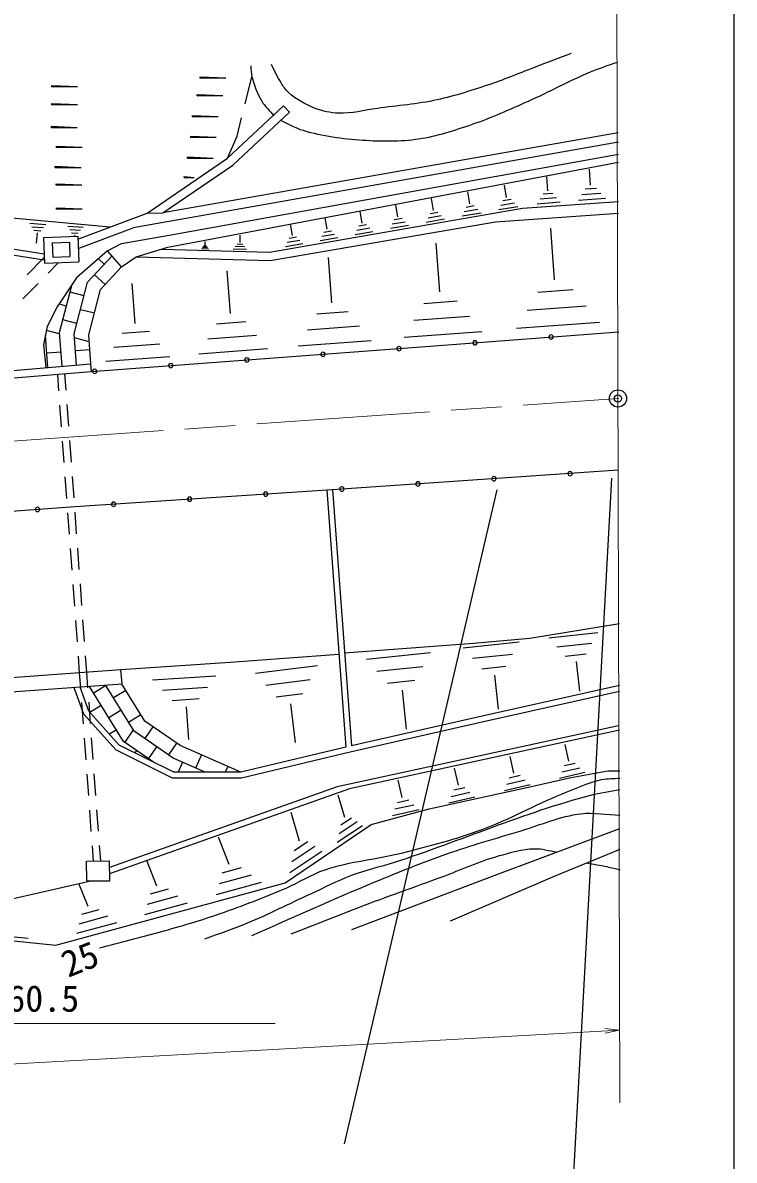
# Model space of a CAD drawing. Units: millimetres, scale not verified. Extents: x 40000 to 680000, y 20000 to 380000.
# Drawn here: x 529698 to 579000, y 239475 to 318297 of the extents above; entities that cross this region are included whole.
import ezdxf
from ezdxf.enums import TextEntityAlignment as Align

# ---------------------------------------------------------------- set-up
doc = ezdxf.new("R2010")
doc.units = ezdxf.units.MM
doc.header["$LTSCALE"] = 1000
doc.header["$PDMODE"] = 32
doc.header["$PDSIZE"] = 500
doc.linetypes.add('CHAIN', pattern=[18.5, 12, -1.5, 3.5, -1.5])
for name, color, linetype, lineweight in [('M-BGD', 7, 'Continuous', 25), ('M-BMK', 2, 'CHAIN', 13), ('M-BMK-SRVR', 3, 'Continuous', 25), ('M-STR-HTXT', 7, 'Continuous', 13), ('M-STR-STR1', 1, 'Continuous', 25), ('M-STR-STRC', 7, 'Continuous', 25), ('M-TTL-BAND', 7, 'Continuous', 25)]:
    doc.layers.add(name, color=color, linetype=linetype, lineweight=lineweight)
doc.layers.add('M-OTRS', color=6, linetype='Continuous')
doc.styles.add('ＭＳ ゴシック', font='')
doc.styles.get('ＭＳ ゴシック').set_extended_font_data('MS Gothic')

# ---------------------------------------------------------------- blocks, each defined once
blk = doc.blocks.new('open_arrow')
at = {"color": 0, "linetype": 'Continuous', "lineweight": -2}
blk.add_lwpolyline([(7.5, 1.25), (0, 0), (7.5, -1.25)], dxfattribs=at)

msp = doc.modelspace()

# ---------------------------------------------------------------- linework, layer by layer
at = {"layer": 'M-BGD'}
for p, q in [((541983, 314450), (541983, 314543)), ((541983, 314543), (543762, 314469)), ((545110, 312686), (545579, 314557)), ((531719, 313850), (531719, 313944)), ((531719, 313944), (533497, 313870)), ((531719, 313897), (533497, 313870)), ((531719, 313850), (533497, 313870)), ((541983, 314497), (543762, 314469)), ((541983, 314450), (543762, 314469)), ((541783, 313226), (541783, 313320)), ((541783, 313320), (543562, 313245)), ((541783, 313273), (543562, 313245)), ((541783, 313226), (543562, 313245)), ((531719, 312602), (531719, 312695)), ((531719, 312695), (533497, 312621)), ((531719, 312649), (533497, 312621)), ((531719, 312602), (533497, 312621)), ((543891, 308902), (547774, 312531)), ((547774, 312531), (548182, 312094)), ((541459, 311778), (541459, 311871)), ((541459, 311871), (543237, 311797)), ((541459, 311824), (543237, 311797)), ((541459, 311778), (543237, 311797)), ((544266, 308433), (548182, 312094)), ((544546, 310439), (544867, 311719)), ((531694, 311028), (531694, 311122)), ((531694, 311122), (533472, 311048)), ((531694, 311075), (533472, 311048)), ((531694, 311028), (533472, 311048)), ((570966, 310671), (539401, 305116)), ((570968, 310013), (537349, 304097)), ((541334, 310354), (541334, 310448)), ((541334, 310448), (543112, 310373)), ((541334, 310401), (543112, 310373)), ((541334, 310354), (543112, 310373)), ((543891, 308902), (544546, 310439)), ((532044, 309655), (532044, 309749)), ((532044, 309749), (533822, 309674)), ((532044, 309702), (533822, 309674)), ((532044, 309655), (533822, 309674)), ((539839, 303584), (570970, 309191)), ((541109, 308906), (541109, 308999)), ((541109, 308999), (542887, 308925)), ((531956, 308256), (531956, 308350)), ((531956, 308350), (533735, 308276)), ((531956, 308303), (533735, 308276)), ((531956, 308256), (533735, 308276)), ((538320, 305103), (543891, 308902)), ((539401, 305116), (544266, 308433)), ((539755, 302740), (570971, 308646)), ((541109, 308952), (542887, 308925)), ((541109, 308906), (542887, 308925)), ((540892, 307570), (540890, 307632)), ((540890, 307632), (541571, 307584)), ((540891, 307601), (541571, 307584)), ((540892, 307570), (541571, 307584)), ((566081, 306653), (566008, 307618)), ((569047, 307040), (568963, 308149)), ((532019, 307045), (532019, 307139)), ((532019, 307139), (533797, 307064)), ((532019, 307092), (533797, 307064)), ((532019, 307045), (533797, 307064)), ((563220, 306189), (563075, 307035)), ((569457, 306823), (568675, 306763)), ((558165, 305295), (558025, 306115)), ((560678, 305739), (560536, 306573)), ((563535, 306050), (562968, 305953)), ((564317, 305441), (570978, 305902)), ((566939, 305856), (565353, 305735)), ((566688, 306160), (565555, 306074)), ((566437, 306464), (565757, 306413)), ((570082, 306127), (568210, 305984)), ((569745, 306473), (568443, 306374)), ((532027, 305381), (532027, 305475)), ((532027, 305475), (533806, 305400)), ((532027, 305428), (533806, 305400)), ((532027, 305381), (533806, 305400)), ((533518, 303291), (538320, 305103)), ((538320, 305103), (539401, 305116)), ((546802, 302411), (564317, 305441)), ((553222, 304420), (553086, 305216)), ((555680, 304855), (555541, 305663)), ((558471, 305160), (557921, 305065)), ((561457, 305110), (560153, 304887)), ((561223, 305356), (560292, 305197)), ((560989, 305602), (560431, 305506)), ((562461, 304512), (570979, 305103)), ((564010, 305550), (562687, 305324)), ((563773, 305800), (562828, 305638)), ((535735, 304127), (526507, 304989)), ((530186, 304414), (531307, 304324)), ((546845, 301811), (562461, 304512)), ((548388, 303565), (548256, 304337)), ((550792, 303990), (550658, 304774)), ((553519, 304289), (552986, 304198)), ((556208, 304483), (555305, 304329)), ((555981, 304722), (555440, 304629)), ((558932, 304675), (557648, 304456)), ((558702, 304917), (557785, 304760)), ((530327, 304165), (531128, 304101)), ((530468, 303916), (530949, 303877)), ((530696, 303739), (530639, 303030)), ((531134, 303420), (533509, 303512)), ((532818, 304212), (533875, 304128)), ((532951, 303977), (533706, 303917)), ((533084, 303743), (533538, 303706)), ((533299, 303576), (533293, 303504)), ((533509, 303512), (533578, 301730)), ((533542, 302660), (537349, 304097)), ((536547, 302993), (539839, 303584)), ((544754, 303064), (544772, 303587)), ((551304, 303630), (550428, 303480)), ((551084, 303861), (550559, 303771)), ((553966, 303819), (552721, 303606)), ((553742, 304054), (552853, 303902)), ((556435, 304245), (555171, 304029)), ((566553, 300494), (566289, 304066)), ((526796, 302968), (531178, 302281)), ((531134, 303420), (531203, 301638)), ((531747, 303045), (532927, 303090)), ((531747, 303045), (531785, 302060)), ((532927, 303090), (532965, 302105)), ((535580, 302491), (536547, 302993)), ((537560, 302065), (539755, 302740)), ((542499, 302712), (542153, 302723)), ((542433, 302806), (542226, 302813)), ((542331, 302871), (542341, 303146)), ((545073, 302761), (544416, 302784)), ((544947, 302940), (544553, 302954)), ((549109, 302982), (547902, 302776)), ((548893, 303210), (548031, 303063)), ((548676, 303438), (548159, 303349)), ((551524, 303399), (550298, 303189)), ((558589, 299661), (558341, 303015)), ((526756, 302571), (531194, 301875)), ((529995, 300826), (531187, 302041)), ((531785, 302060), (532965, 302105)), ((535580, 302491), (533424, 300630)), ((534190, 300316), (535886, 302142)), ((535348, 301564), (534943, 301940)), ((536547, 301389), (535580, 302491)), ((536547, 301389), (537560, 302065)), ((537560, 302065), (546845, 301811)), ((539347, 302614), (546802, 302411)), ((542565, 302617), (542081, 302634)), ((545198, 302582), (544278, 302614)), ((551109, 298879), (550876, 302027)), ((531203, 301638), (533578, 301730)), ((531460, 300952), (532170, 301676)), ((535091, 299822), (536547, 301389)), ((533424, 300630), (532074, 298604)), ((533261, 296752), (534190, 300316)), ((535400, 300155), (534670, 300833)), ((544085, 298144), (543866, 301099)), ((529714, 299173), (530761, 300240)), ((532254, 296842), (533101, 300091)), ((533946, 299378), (532981, 299630)), ((534268, 296662), (535091, 299822)), ((537488, 297454), (537283, 300228)), ((567840, 299791), (565384, 299610)), ((532729, 298665), (532311, 298774)), ((559797, 299001), (557491, 298831)), ((532074, 298604), (531398, 297253)), ((534659, 298162), (533694, 298414)), ((552243, 298259), (550078, 298099)), ((568747, 298661), (564653, 298358)), ((531398, 297253), (531145, 295987)), ((533443, 297449), (532478, 297700)), ((545149, 297563), (543117, 297413)), ((553042, 297263), (549434, 296997)), ((560648, 297940), (556805, 297656)), ((569654, 297531), (563922, 297107)), ((531442, 294412), (531272, 296620)), ((532227, 296735), (531341, 296966)), ((532435, 294496), (532254, 296842)), ((533429, 294581), (533261, 296752)), ((534304, 296194), (533284, 296460)), ((534422, 294666), (534268, 296662)), ((538488, 296908), (536580, 296767)), ((545899, 296628), (542513, 296377)), ((561499, 296879), (556119, 296482)), ((558241, 295903), (570999, 296884)), ((531145, 295987), (531295, 294399)), ((534347, 295634), (533353, 295558)), ((534437, 294130), (558241, 295903)), ((539192, 296031), (536013, 295796)), ((546649, 295693), (541908, 295342)), ((553841, 296267), (548790, 295894)), ((532359, 295481), (531365, 295404)), ((539896, 295153), (535445, 294824)), ((570955, 287285), (551150, 285942)), ((551150, 285942), (533340, 284761)), ((550768, 285917), (552085, 268089)), ((551166, 285943), (552477, 268192)), ((533340, 284761), (527515, 284338)), ((564825, 275644), (571048, 276667)), ((566156, 275682), (569553, 276045)), ((552001, 274632), (560942, 275307)), ((560221, 274981), (564105, 275396)), ((560942, 275307), (564825, 275644)), ((566715, 275048), (569141, 275307)), ((551609, 274526), (544060, 273956)), ((553513, 274189), (557948, 274663)), ((560859, 274256), (563634, 274553)), ((567273, 274414), (568729, 274569)), ((544060, 273956), (536505, 273457)), ((545815, 273222), (550129, 273753)), ((554242, 273361), (557410, 273700)), ((561498, 273531), (563163, 273709)), ((568050, 274034), (568270, 271976)), ((533719, 272196), (533642, 273247)), ((534217, 272216), (534139, 273283)), ((538700, 272757), (543072, 273053)), ((546539, 272405), (549620, 272785)), ((554972, 272533), (556873, 272737)), ((562386, 273097), (562638, 270743)), ((533924, 270383), (533265, 272221)), ((534273, 270591), (533678, 272250)), ((536674, 268501), (534334, 272298)), ((535465, 272363), (534616, 271839)), ((537412, 269203), (535455, 272378)), ((536837, 272037), (535988, 271514)), ((538151, 269904), (536547, 272521)), ((539375, 272046), (542498, 272257)), ((555986, 272038), (556273, 269351)), ((571058, 272368), (561533, 270242)), ((571059, 271960), (561620, 269853)), ((533902, 269710), (533792, 271202)), ((534400, 269730), (534290, 271222)), ((540050, 271335), (541924, 271462)), ((547263, 271588), (549112, 271816)), ((536137, 267921), (533924, 270383)), ((536383, 268244), (534273, 270591)), ((535139, 270991), (534351, 270505)), ((536511, 270665), (535662, 270142)), ((541021, 270896), (541173, 268636)), ((548259, 271107), (548582, 268429)), ((537883, 270340), (537034, 269816)), ((540599, 268216), (538151, 269904)), ((561533, 270242), (552477, 268192)), ((561620, 269853), (552678, 267828)), ((536185, 269293), (535705, 268998)), ((537356, 269294), (536766, 268437)), ((540111, 267342), (537412, 269203)), ((538719, 269513), (538153, 268692)), ((570987, 269567), (551488, 265346)), ((571050, 269274), (552334, 265223)), ((534084, 267225), (533975, 268716)), ((534583, 267245), (534473, 268736)), ((540177, 266359), (536383, 268244)), ((538756, 267065), (536674, 268501)), ((538973, 268126), (538407, 267305)), ((540360, 268381), (539794, 267560)), ((544819, 266359), (540599, 268216)), ((552085, 268089), (544819, 266359)), ((567539, 267135), (567281, 268273)), ((540083, 265960), (536137, 267921)), ((537587, 267871), (537471, 267704)), ((542344, 266359), (540111, 267342)), ((542082, 267564), (541680, 266651)), ((552004, 267660), (544866, 265960)), ((552678, 267828), (552004, 267660)), ((563738, 266301), (563476, 267461)), ((540768, 267053), (540463, 266359)), ((543907, 266761), (543730, 266359)), ((559890, 265457), (559623, 266638)), ((568304, 266652), (567056, 266370)), ((567969, 266970), (567221, 266801)), ((567703, 266007), (570250, 266457)), ((570250, 266457), (571072, 266457)), ((534267, 264739), (534157, 266230)), ((534765, 264759), (534656, 266250)), ((544866, 265960), (540083, 265960)), ((544819, 266359), (540177, 266359)), ((555994, 264602), (555722, 265805)), ((564518, 265809), (563246, 265521)), ((564177, 266133), (563414, 265960)), ((564825, 265346), (567703, 266007)), ((568638, 266334), (566890, 265939)), ((551488, 265346), (535715, 259750)), ((552334, 265223), (535719, 259328)), ((557869, 263822), (564825, 265346)), ((560685, 264955), (559389, 264662)), ((560338, 265285), (559560, 265110)), ((564858, 265485), (563078, 265082)), ((552026, 263221), (551564, 264771)), ((556803, 264091), (555483, 263792)), ((556450, 264427), (555658, 264248)), ((561032, 264625), (559217, 264215)), ((534449, 262253), (534340, 263745)), ((534948, 262273), (534838, 263765)), ((548875, 261594), (548288, 263564)), ((553851, 262730), (557869, 263822)), ((557157, 263754), (555309, 263337)), ((547880, 258709), (553851, 262730)), ((553244, 262652), (551493, 261488)), ((552865, 262917), (551615, 262086)), ((552487, 263183), (551736, 262684)), ((544007, 259977), (543266, 261867)), ((562545, 259269), (571082, 262463)), ((534600, 260208), (534522, 261259)), ((535099, 260212), (535021, 261279)), ((549942, 261208), (548353, 260152)), ((549461, 261546), (548507, 260912)), ((566597, 259184), (571085, 261034)), ((534120, 260204), (535712, 260217)), ((534130, 258834), (534120, 260204)), ((535722, 258846), (535712, 260217)), ((538991, 258476), (538298, 260243)), ((550424, 260871), (548199, 259392)), ((544841, 259739), (543503, 259374)), ((528950, 257581), (534420, 258836)), ((531989, 254373), (547880, 258709)), ((534220, 257048), (533594, 258646)), ((534130, 258834), (535722, 258846)), ((546227, 258723), (543105, 257871)), ((545534, 259231), (543304, 258623)), ((552501, 255470), (562545, 259269)), ((559338, 256061), (566597, 259184)), ((540431, 257773), (538328, 257199)), ((539777, 258252), (538516, 257908)), ((541084, 257293), (538141, 256490)), ((535577, 256385), (533595, 255845)), ((534961, 256837), (533772, 256513)), ((536193, 255933), (533418, 255176)), ((525405, 255048), (531989, 254373)), ((530084, 254841), (527603, 255092))]:
    msp.add_line(p, q, dxfattribs=at)
for centre, start, end in [((566303, 296523), 359.99996, 179.99996), ((566303, 296523), 179.99996, 359.99996), ((555765, 295718), 359.99996, 179.99996), ((555765, 295718), 179.99996, 359.99996), ((561034, 296118), 359.99996, 179.99996), ((561034, 296118), 179.99996, 359.99996), ((545227, 294934), 359.99996, 179.99996), ((545227, 294934), 179.99996, 359.99996), ((550496, 295326), 359.99996, 179.99996), ((550496, 295326), 179.99996, 359.99996), ((534688, 294149), 359.99996, 179.99996), ((534688, 294149), 179.99996, 359.99996), ((539957, 294541), 359.99996, 179.99996), ((539957, 294541), 179.99996, 359.99996), ((567624, 287059), 359.99996, 179.99996), ((567624, 287059), 179.99996, 359.99996), ((551809, 285987), 359.99996, 179.99996), ((557081, 286344), 359.99996, 179.99996), ((557081, 286344), 179.99996, 359.99996), ((562352, 286702), 359.99996, 179.99996), ((562352, 286702), 179.99996, 359.99996), ((541264, 285286), 359.99996, 179.99996), ((546536, 285636), 359.99996, 179.99996), ((546536, 285636), 179.99996, 359.99996), ((551809, 285987), 179.99996, 359.99996), ((530721, 284571), 359.99996, 179.99996), ((530721, 284571), 179.99996, 359.99996), ((535992, 284937), 359.99996, 179.99996), ((535992, 284937), 179.99996, 359.99996), ((541264, 285286), 179.99996, 359.99996)]:
    msp.add_arc(centre, 150, start, end, dxfattribs=at)
for points, knots in [([(567695, 316161), (566879, 315852), (566063, 315542), (565247, 315233), (564206, 314838), (563178, 314406), (562123, 314051), (560900, 313639), (559671, 313228), (558409, 312953), (557049, 312657), (555654, 312547), (554273, 312363), (553374, 312242), (552479, 311987), (551572, 312025), (551026, 312048), (550478, 312165), (549968, 312363), (549298, 312623), (548647, 312980), (548111, 313460), (547902, 313648), (547756, 313898), (547605, 314135), (547348, 314539), (547155, 314979), (546930, 315401)], [0, 0, 0, 0, 1, 1, 1, 2, 2, 2, 3, 3, 3, 4, 4, 4, 5, 5, 5, 6, 6, 6, 7, 7, 7, 8, 8, 8, 9, 9, 9, 9]), ([(545495, 315317), (545523, 315064), (545517, 314804), (545579, 314557), (545726, 313969), (545944, 313390), (546254, 312869), (546479, 312492), (546817, 312194), (547099, 311856)], [0, 0, 0, 0, 1, 1, 1, 2, 2, 2, 3, 3, 3, 3]), ([(547605, 311518), (548111, 311293), (548593, 311002), (549124, 310843), (550463, 310444), (551867, 310266), (553260, 310168), (554552, 310077), (555862, 310067), (557143, 310252), (558413, 310436), (559643, 310851), (560857, 311265), (562183, 311718), (563459, 312303), (564740, 312869), (566191, 313510), (567581, 314286), (569045, 314895), (569653, 315148), (570283, 315345), (570902, 315570)], [0, 0, 0, 0, 1, 1, 1, 2, 2, 2, 3, 3, 3, 4, 4, 4, 5, 5, 5, 6, 6, 6, 7, 7, 7, 7]), ([(535028, 254204), (536435, 254570), (537850, 254906), (539248, 255301), (540636, 255694), (542022, 256095), (543384, 256568), (544925, 257102), (546444, 257698), (547943, 258340), (548857, 258732), (549702, 259287), (550644, 259606), (552389, 260198), (554260, 260332), (556046, 260788), (557892, 261259), (559744, 261735), (561533, 262392), (563412, 263082), (565163, 264089), (567019, 264840), (567935, 265210), (568840, 265641), (569805, 265853), (570219, 265943), (570650, 265922), (571073, 265957)], [0, 0, 0, 0, 1, 1, 1, 2, 2, 2, 3, 3, 3, 4, 4, 4, 5, 5, 5, 6, 6, 6, 7, 7, 7, 8, 8, 8, 9, 9, 9, 9]), ([(571075, 265133), (570399, 265007), (569711, 264930), (569045, 264755), (564415, 263540), (560010, 261586), (555455, 260113), (554447, 259787), (553407, 259559), (552416, 259184), (551462, 258824), (550558, 258343), (549631, 257918), (548166, 257247), (546729, 256511), (545241, 255892), (544271, 255489), (543272, 255161), (542287, 254795)], [0, 0, 0, 0, 1, 1, 1, 2, 2, 2, 3, 3, 3, 4, 4, 4, 5, 5, 5, 6, 6, 6, 6]), ([(545579, 255048), (548421, 256286), (551239, 257580), (554104, 258762), (555752, 259442), (557403, 260115), (559085, 260704), (560781, 261298), (562511, 261793), (564234, 262307), (565608, 262718), (566946, 263318), (568370, 263489), (569267, 263597), (570176, 263420), (571079, 263385)], [0, 0, 0, 0, 1, 1, 1, 2, 2, 2, 3, 3, 3, 4, 4, 4, 5, 5, 5, 5]), ([(566689, 260819), (566180, 260893), (565676, 261055), (565162, 261041), (564302, 261019), (563458, 260769), (562630, 260535), (561302, 260159), (560042, 259577), (558747, 259100), (556834, 258395), (554913, 257714), (553007, 256990), (551425, 256388), (549856, 255752), (548280, 255133)], [0, 0, 0, 0, 1, 1, 1, 2, 2, 2, 3, 3, 3, 4, 4, 4, 5, 5, 5, 5]), ([(568773, 260081), (569243, 259994), (569714, 259920), (570181, 259820), (570486, 259755), (570786, 259674), (571089, 259602)], [0, 0, 0, 0, 1, 1, 1, 2, 2, 2, 2])]:
    msp.add_open_spline(points, degree=3, knots=knots, dxfattribs=at)
at = {"layer": 'M-BMK'}
msp.add_line((472092, 285293), (570943, 292261), dxfattribs=at)
at = {"layer": 'M-BMK-SRVR'}
msp.add_circle((570943, 292261), 598, dxfattribs=at)
msp.add_point((570943, 292261), dxfattribs=at)
at = {"layer": 'M-OTRS'}
msp.add_point((570943, 292261), dxfattribs=at)
at = {"layer": 'M-STR-HTXT'}
for p, q in [((570865, 323541), (571065, 243453)), ((440601, 241226), (571048, 248499)), ((504920, 248942), (547195, 248942))]:
    msp.add_line(p, q, dxfattribs=at)
at = {"layer": 'M-STR-STR1'}
for p, q in [((524983, 293370), (534437, 294130)), ((525043, 293865), (534422, 294666)), ((534452, 294131), (534422, 294666)), ((532206, 292793), (532122, 293944)), ((532703, 292831), (532619, 293984)), ((532389, 290307), (532279, 291799)), ((532886, 290345), (532776, 291836)), ((532571, 287821), (532462, 289313)), ((533069, 287859), (532959, 289351)), ((532754, 285336), (532645, 286827)), ((533251, 285374), (533142, 286865)), ((532937, 282850), (532827, 284341)), ((533434, 282888), (533324, 284379)), ((533119, 280364), (533010, 281856)), ((533616, 280402), (533507, 281894)), ((533302, 277879), (533192, 279370)), ((533799, 277916), (533689, 279408)), ((533484, 275393), (533375, 276884)), ((533981, 275431), (533872, 276922)), ((533642, 273247), (533557, 274399)), ((534139, 273283), (534054, 274436)), ((536505, 273453), (526068, 272703)), ((536577, 272459), (536505, 273457)), ((536577, 272459), (526140, 271708))]:
    msp.add_line(p, q, dxfattribs=at)
at = {"layer": 'M-STR-STRC'}
for p, q in [((570494, 286733), (567659, 235033)), ((562559, 285930), (551960, 240612))]:
    msp.add_line(p, q, dxfattribs=at)
at = {"layer": 'M-TTL-BAND'}
msp.add_line((579000, 20000), (579000, 370000), dxfattribs=at)

# ---------------------------------------------------------------- block references
at = {"layer": 'M-STR-HTXT', "xscale": 133, "yscale": 133, "rotation": 183.2}
msp.add_blockref('open_arrow', (571048, 248499), dxfattribs=at)

# ---------------------------------------------------------------- texts
at = {"layer": 'M-BGD', "style": 'ＭＳ ゴシック'}
msp.add_text('25', height=1833, rotation=21.851, dxfattribs=at).set_placement((533043, 251598), align=Align.BOTTOM_LEFT)
at = {"layer": 'M-STR-HTXT', "style": 'ＭＳ ゴシック'}
msp.add_text('ヒューム管φ600 L=60.5', height=1833, dxfattribs=at).set_placement((520180, 250685), align=Align.MIDDLE_CENTER)

doc.saveas('drawing.dxf')
